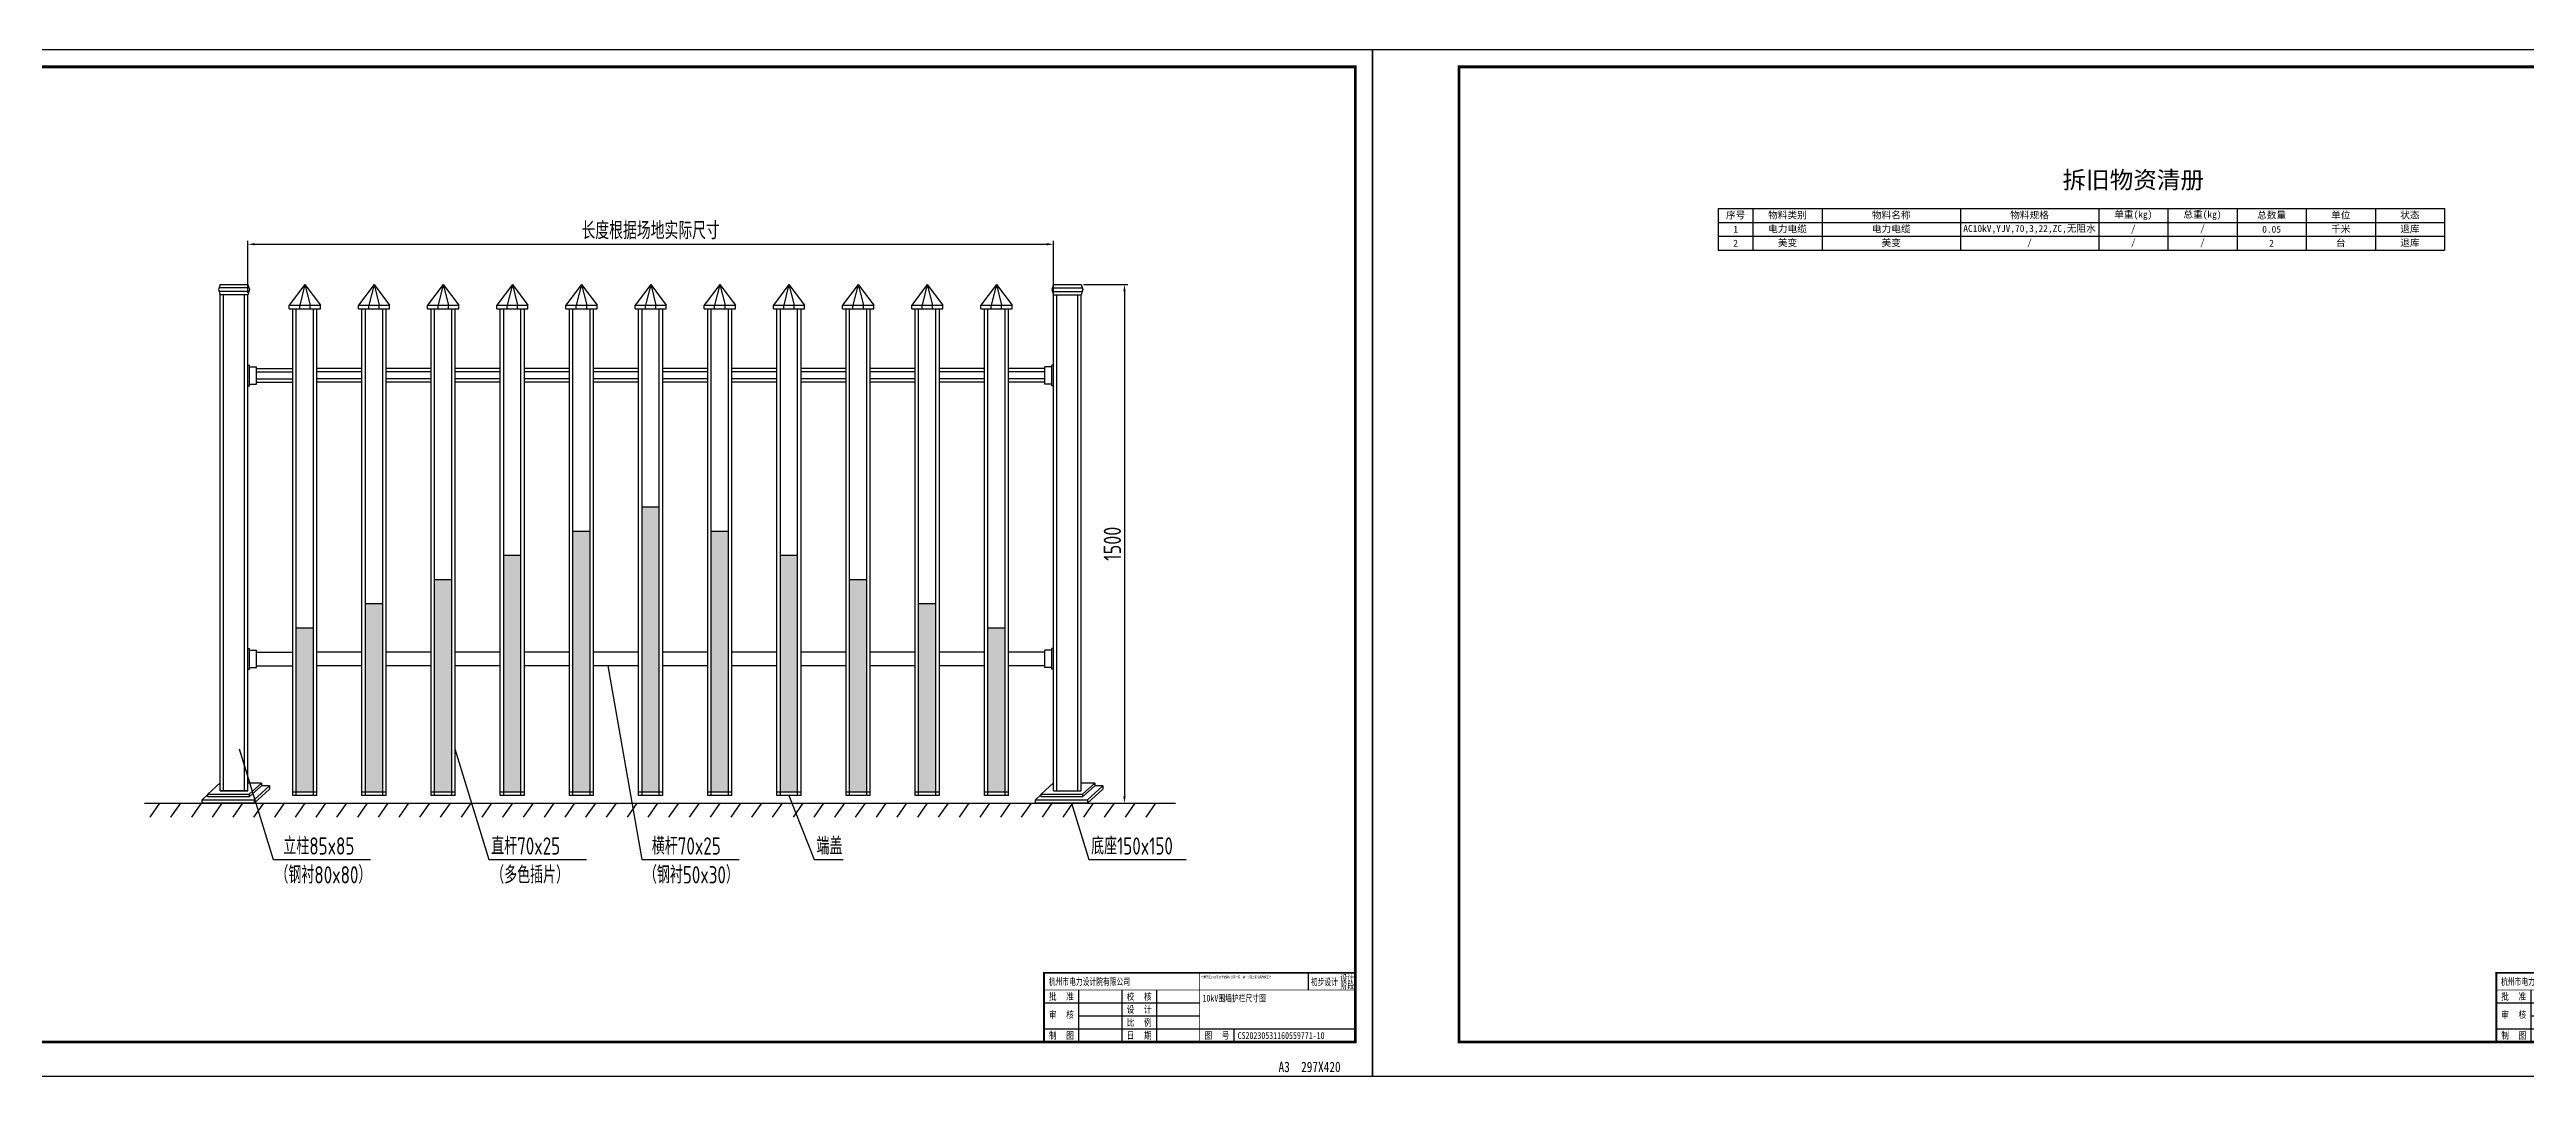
# Model space of a CAD drawing. Extents: x 1225 to 6895, y 909 to 1228.
# Drawn here: x 5462 to 6179, y 931 to 1228 of the extents above; entities that cross this region are included whole.
import ezdxf
from ezdxf.enums import TextEntityAlignment as Align

# ---------------------------------------------------------------- set-up
doc = ezdxf.new("R2010")
doc.units = 0
doc.linetypes.add('H4_44', pattern=[10, 4.5, 4.5, -0.5, -0.5])
doc.layers.get('0').update_dxf_attribs({"linetype": 'CONTINUOUS'})
doc.layers.get('DEFPOINTS').update_dxf_attribs({"linetype": 'CONTINUOUS'})
for name, color, linetype in [('7', 7, 'CONTINUOUS'), ('_____1', 7, 'CONTINUOUS'), ('GESOFTDRAWFRAMETITLELAYER', 3, 'CONTINUOUS'), ('OUT-TITLE', 2, 'CONTINUOUS'), ('PUB_TITLE', 252, 'CONTINUOUS'), ('WASTEMATERIALEQUIPMENTLIST', 7, 'CONTINUOUS')]:
    doc.layers.add(name, color=color, linetype=linetype)
doc.styles.add('___1', font='simfang.ttf', dxfattribs={"width": 0.8})
doc.styles.add('CB-HZTXT', font='tssdeng.shx', dxfattribs={"width": 0.8, "bigfont": 'hztxt.shx'})
doc.styles.get("Standard").update_dxf_attribs({"font": ''})
doc.styles.get('STANDARD').set_extended_font_data('SimSun')
doc.dimstyles.new('ISO-25', dxfattribs={"dimtxt": 2.5, "dimasz": 2.5, "dimexe": 1.25, "dimexo": 0.625, "dimtad": 1, "dimtxsty": 'STANDARD', "dimcen": 2.5, "dimazin": 3, "dimtfac": 1, "dimtmove": 0, "dimatfit": 3})

# ---------------------------------------------------------------- blocks, each defined once
blk = doc.blocks.new('A3-420X297_____DWG')
at = {"layer": 'OUT-TITLE', "color": 5}
blk.add_lwpolyline([(0, 0), (0, 297), (420, 297), (420, 0)], close=True, dxfattribs=at)
at = {"layer": 'PUB_TITLE', "color": 4, "const_width": 0.8}
blk.add_lwpolyline([(25, 10), (25, 292), (415, 292), (415, 10)], close=True, dxfattribs=at)
at = {"layer": '_____1', "color": 1, "style": '___1', "width": 0.8}
blk.add_text('A3  297X420', height=3, dxfattribs=at).set_placement((392.82, 1.27))
blk = doc.blocks.new('____')
at = {"layer": 'GESOFTDRAWFRAMETITLELAYER', "color": 4}
for p, q in [((10, 15), (10, 0)), ((22.5, 15), (22.5, 0)), ((32.5, 15), (32.5, 0)), ((76.34, 20), (76.34, 15)), ((90, 0), (90, 20)), ((0, 11.25), (45, 11.25)), ((10, 7.5), (45, 7.5)), ((0, 3.75), (90, 3.75)), ((0, 0), (90, 0)), ((55, 0), (55, 3.75))]:
    blk.add_line(p, q, dxfattribs=at)
at = {"layer": 'GESOFTDRAWFRAMETITLELAYER', "const_width": 0.5}
blk.add_lwpolyline([(0, 0), (0, 20), (90, 20)], dxfattribs=at)
at = {"layer": 'GESOFTDRAWFRAMETITLELAYER', "color": 4, "const_width": 0.2}
for points in [[(0, 15), (90, 15)], [(45, 20), (45, 0)]]:
    blk.add_lwpolyline(points, dxfattribs=at)
at = {"width": 0.7, "flags": 1}
for tag, p in [('设计单位', (1.36, 16.41)), ('设计阶段', (77.18, 16.35)), ('比例', (33, 4.6)), ('日期', (33, 0.85)), ('图号', (55.99, 0.85))]:
    blk.add_attdef(tag, p, '', height=2, dxfattribs=at)
at = {"flags": 1}
for tag, p in [('审批', (11.15, 11.92)), ('校核', (33.11, 11.91)), ('审核', (11.08, 8.1))]:
    blk.add_attdef(tag, p, '', height=2.5, dxfattribs=at)
at = {"width": 0.7, "flags": 1}
for tag, p in [('工程名称_001', (45.47, 19.23)), ('图纸名称_001', (46.15, 13.98))]:
    blk.add_attdef(tag, text='', height=2, dxfattribs=at).set_placement(p, align=Align.TOP_LEFT)
at = {"layer": 'GESOFTDRAWFRAMETITLELAYER', "color": 3, "width": 0.8}
for s, height, oblique, p in [('批', 2, 0.8, (2.5, 13.12)), ('准', 2, 0.8, (7.5, 13.12)), ('校', 2, 0.8, (25, 13.12)), ('核', 2, 1, (30, 13.12)), ('设计', 1.8, 1, (87.65, 18.49)), ('阶段', 1.8, 1, (87.69, 16.34)), ('审', 2, 0.8, (2.5, 7.85)), ('核', 2, 0.8, (7.5, 7.85)), ('设', 2, 0.8, (25, 9.38)), ('计', 2, 0.8, (30, 9.38)), ('制', 2, 0.8, (2.5, 1.88)), ('图', 2, 0.8, (7.5, 1.88)), ('比', 2, 0.8, (25, 5.62)), ('日', 2, 0.8, (25, 1.88)), ('期', 2, 0.8, (30, 1.88)), ('例', 2, 0.8, (30, 5.62)), ('图', 2, 1, (47.5, 1.88)), ('号', 2, 1, (52.5, 1.88))]:
    blk.add_text(s, height=height, dxfattribs=dict(at, oblique=oblique)).set_placement(p, align=Align.MIDDLE_CENTER)
blk = doc.blocks.new('9C9B18CCE7FC40AA8CAD45361A')
for name, p in [('A3-420X297_____DWG', (0, -297)), ('____', (325, -287))]:
    blk.add_blockref(name, p)
at = {"width": 0.7}
for tag, p in [('设计单位', (326.36, -270.59)), ('设计阶段', (402.18, -270.65)), ('比例', (358, -282.4)), ('日期', (358, -286.15)), ('图号', (380.99, -286.15))]:
    blk.add_attdef(tag, p, '', height=2, dxfattribs=at)
for tag, p in [('审批', (336.15, -275.08)), ('审核', (336.08, -278.9)), ('校核', (358.11, -275.09))]:
    blk.add_attdef(tag, p, '', height=2.5)
for tag, p in [('工程名称_001', (370.47, -267.77)), ('图纸名称_001', (371.15, -273.02))]:
    blk.add_attdef(tag, text='', height=2, dxfattribs=at).set_placement(p, align=Align.TOP_LEFT)
blk = doc.blocks.new('*D57')
at = {"color": 0}
for p, q in [((5519.83, 1157.2), (5519.83, 1172.21)), ((5521.83, 1171.21), (5750.83, 1171.21)), ((5752.83, 1157.2), (5752.83, 1172.21))]:
    blk.add_line(p, q, dxfattribs=at)
for points in [[(5521.83, 1171.54), (5521.83, 1170.87), (5519.83, 1171.21)], [(5750.83, 1170.87), (5750.83, 1171.54), (5752.83, 1171.21)]]:
    blk.add_solid(points, dxfattribs=at)
at = {"layer": 'DEFPOINTS', "color": 0}
for p in [(5752.83, 1171.21), (5519.83, 1156.57), (5752.83, 1156.57)]:
    blk.add_point(p, dxfattribs=at)
at = {"color": 0, "insert": (5636.33, 1175.15), "char_height": 5, "attachment_point": 5, "style": 'CB-HZTXT'}
blk.add_mtext('长度根据场地实际尺寸', dxfattribs=at)
blk = doc.blocks.new('*D58')
at = {"color": 0, "linetype": 'BYBLOCK'}
blk.add_line((5761.46, 1159.57), (5774.35, 1159.57), dxfattribs=at)
at = {"color": 0}
for p, q in [((5773.35, 1157.57), (5773.35, 1011.57)), ((5761.46, 1009.57), (5774.35, 1009.57))]:
    blk.add_line(p, q, dxfattribs=at)
for points in [[(5773.68, 1157.57), (5773.01, 1157.57), (5773.35, 1159.57)], [(5773.01, 1011.57), (5773.68, 1011.57), (5773.35, 1009.57)]]:
    blk.add_solid(points, dxfattribs=at)
at = {"layer": 'DEFPOINTS', "color": 0}
for p in [(5760.83, 1159.57), (5760.83, 1009.57), (5773.35, 1009.57)]:
    blk.add_point(p, dxfattribs=at)
at = {"color": 0, "insert": (5769.85, 1084.57), "char_height": 5, "attachment_point": 5, "rotation": 90, "style": 'CB-HZTXT'}
blk.add_mtext('1500', dxfattribs=at)
blk = doc.blocks.new('61330F4E94504BFBA7EF75882F')
for name, p in [('A3-420X297_____DWG', (0, -297)), ('____', (325, -287))]:
    blk.add_blockref(name, p)
at = {"width": 0.7}
for tag, p in [('设计单位', (326.36, -270.59)), ('设计阶段', (402.18, -270.65)), ('比例', (358, -282.4)), ('日期', (358, -286.15)), ('图号', (380.99, -286.15))]:
    blk.add_attdef(tag, p, '', height=2, dxfattribs=at)
for tag, p in [('审批', (336.15, -275.08)), ('审核', (336.08, -278.9)), ('校核', (358.11, -275.09))]:
    blk.add_attdef(tag, p, '', height=2.5)
for tag, p in [('工程名称_001', (370.47, -267.77)), ('图纸名称_001', (371.15, -273.02))]:
    blk.add_attdef(tag, text='', height=2, dxfattribs=at).set_placement(p, align=Align.TOP_LEFT)
blk = doc.blocks.new('*T60')
at = {"layer": 'WASTEMATERIALEQUIPMENTLIST', "color": 0}
for p, q in [((0, 0), (210, 0)), ((0, 0), (0, -12)), ((10, 0), (10, -12)), ((30, 0), (30, -12)), ((70, 0), (70, -12)), ((110, 0), (110, -12)), ((130, 0), (130, -12)), ((150, 0), (150, -12)), ((170, 0), (170, -12)), ((190, 0), (190, -12)), ((210, 0), (210, -12)), ((0, -4), (210, -4)), ((0, -8), (210, -8)), ((0, -12), (210, -12))]:
    blk.add_line(p, q, dxfattribs=at)
at = {"layer": 'WASTEMATERIALEQUIPMENTLIST', "color": 7, "char_height": 2, "attachment_point": 5}
for s, insert, width in [('序号', (5, -2), 9.88), ('1', (5, -6), 9.88), ('物料类别', (20, -2), 19.88), ('电力电缆', (20, -6), 19.88), ('物料名称', (50, -2), 39.88), ('电力电缆', (50, -6), 39.88), ('AC10kV,YJV,70,3,22,ZC,无阻水', (90, -6), 39.88), ('物料规格', (90, -2), 39.88), ('单重(kg)', (120, -2), 19.88), ('/', (120, -6), 19.88), ('总重(kg)', (140, -2), 19.88), ('/', (140, -6), 19.88), ('总数量', (160, -2), 19.88), ('0.05', (160, -6), 19.88), ('千米', (180, -6), 19.88), ('单位', (180, -2), 19.88), ('状态', (200, -2), 19.88), ('退库', (200, -6), 19.88), ('2', (5, -10), 9.88), ('美变', (20, -10), 19.88), ('美变', (50, -10), 39.88), ('/', (90, -10), 39.88), ('/', (120, -10), 19.88), ('/', (140, -10), 19.88), ('2', (160, -10), 19.88), ('台', (180, -10), 19.88), ('{\\fSimSun|b0|i0|c0|p34;退库}', (200, -10), 19.88)]:
    blk.add_mtext(s, dxfattribs=dict(at, insert=insert, width=width))

msp = doc.modelspace()

# ---------------------------------------------------------------- hatches: boundary and pattern name
h = msp.add_hatch(color=256)
h.paths.add_polyline_path([(5538.832, 1060.28), (5533.832, 1060.28), (5533.832, 1012.78), (5538.832, 1012.78)])
h.paths.add_polyline_path([(5558.832, 1067.28), (5553.832, 1067.28), (5553.832, 1012.78), (5558.832, 1012.78)])
h.paths.add_polyline_path([(5578.832, 1074.28), (5573.832, 1074.28), (5573.832, 1012.78), (5578.832, 1012.78)])
h.paths.add_polyline_path([(5598.832, 1081.28), (5593.832, 1081.28), (5593.832, 1012.78), (5598.832, 1012.78)])
h.paths.add_polyline_path([(5618.832, 1088.28), (5613.832, 1088.28), (5613.832, 1012.78), (5618.832, 1012.78)])
h.paths.add_polyline_path([(5638.832, 1095.28), (5633.832, 1095.28), (5633.832, 1012.78), (5638.832, 1012.78)])
h.paths.add_polyline_path([(5658.832, 1088.28), (5653.832, 1088.28), (5653.832, 1012.78), (5658.832, 1012.78)])
h.paths.add_polyline_path([(5678.832, 1081.28), (5673.832, 1081.28), (5673.832, 1012.78), (5678.832, 1012.78)])
h.paths.add_polyline_path([(5698.832, 1074.28), (5693.832, 1074.28), (5693.832, 1012.78), (5698.832, 1012.78)])
h.paths.add_polyline_path([(5718.832, 1067.28), (5713.832, 1067.28), (5713.832, 1012.78), (5718.832, 1012.78)])
h.paths.add_polyline_path([(5738.832, 1060.28), (5733.832, 1060.28), (5733.832, 1012.78), (5738.832, 1012.78)])

# ---------------------------------------------------------------- linework, layer by layer
for p, q in [((5511.832, 1159.575), (5511.332, 1158.088)), ((5511.332, 1158.088), (5511.832, 1156.575)), ((5520.169, 1158.575), (5511.496, 1158.575)), ((5520.163, 1157.575), (5511.502, 1157.575)), ((5511.832, 1159.575), (5519.832, 1159.575)), ((5511.832, 1013.18), (5511.832, 1156.575)), ((5519.832, 1156.575), (5511.832, 1156.575)), ((5512.832, 1013.18), (5512.832, 1156.575)), ((5518.832, 1013.18), (5518.832, 1156.575)), ((5519.832, 1159.575), (5520.332, 1158.088)), ((5520.332, 1158.088), (5519.832, 1156.575)), ((5519.832, 1013.18), (5519.832, 1156.575)), ((5536.332, 1159.575), (5531.832, 1153.575)), ((5531.832, 1152.575), (5531.832, 1153.575)), ((5531.832, 1153.575), (5540.832, 1153.575)), ((5536.332, 1159.575), (5534.832, 1153.575)), ((5534.832, 1152.575), (5534.832, 1153.575)), ((5536.332, 1159.575), (5537.832, 1153.575)), ((5536.332, 1159.575), (5540.832, 1153.575)), ((5537.832, 1152.575), (5537.832, 1153.575)), ((5540.832, 1152.575), (5540.832, 1153.575)), ((5556.332, 1159.575), (5551.832, 1153.575)), ((5551.832, 1152.575), (5551.832, 1153.575)), ((5551.832, 1153.575), (5560.832, 1153.575)), ((5556.332, 1159.575), (5554.832, 1153.575)), ((5554.832, 1152.575), (5554.832, 1153.575)), ((5556.332, 1159.575), (5557.832, 1153.575)), ((5556.332, 1159.575), (5560.832, 1153.575)), ((5557.832, 1152.575), (5557.832, 1153.575)), ((5560.832, 1152.575), (5560.832, 1153.575)), ((5576.332, 1159.575), (5571.832, 1153.575)), ((5571.832, 1152.575), (5571.832, 1153.575)), ((5571.832, 1153.575), (5580.832, 1153.575)), ((5576.332, 1159.575), (5574.832, 1153.575)), ((5574.832, 1152.575), (5574.832, 1153.575)), ((5576.332, 1159.575), (5577.832, 1153.575)), ((5576.332, 1159.575), (5580.832, 1153.575)), ((5577.832, 1152.575), (5577.832, 1153.575)), ((5580.832, 1152.575), (5580.832, 1153.575)), ((5596.332, 1159.575), (5591.832, 1153.575)), ((5591.832, 1152.575), (5591.832, 1153.575)), ((5591.832, 1153.575), (5600.832, 1153.575)), ((5596.332, 1159.575), (5594.832, 1153.575)), ((5594.832, 1152.575), (5594.832, 1153.575)), ((5596.332, 1159.575), (5597.832, 1153.575)), ((5596.332, 1159.575), (5600.832, 1153.575)), ((5597.832, 1152.575), (5597.832, 1153.575)), ((5600.832, 1152.575), (5600.832, 1153.575)), ((5616.332, 1159.575), (5611.832, 1153.575)), ((5611.832, 1152.575), (5611.832, 1153.575)), ((5611.832, 1153.575), (5620.832, 1153.575)), ((5616.332, 1159.575), (5614.832, 1153.575)), ((5614.832, 1152.575), (5614.832, 1153.575)), ((5616.332, 1159.575), (5617.832, 1153.575)), ((5616.332, 1159.575), (5620.832, 1153.575)), ((5617.832, 1152.575), (5617.832, 1153.575)), ((5620.832, 1152.575), (5620.832, 1153.575)), ((5636.332, 1159.575), (5631.832, 1153.575)), ((5631.832, 1152.575), (5631.832, 1153.575)), ((5631.832, 1153.575), (5640.832, 1153.575)), ((5636.332, 1159.575), (5634.832, 1153.575)), ((5634.832, 1152.575), (5634.832, 1153.575)), ((5636.332, 1159.575), (5637.832, 1153.575)), ((5636.332, 1159.575), (5640.832, 1153.575)), ((5637.832, 1152.575), (5637.832, 1153.575)), ((5640.832, 1152.575), (5640.832, 1153.575)), ((5656.332, 1159.575), (5651.832, 1153.575)), ((5651.832, 1152.575), (5651.832, 1153.575)), ((5651.832, 1153.575), (5660.832, 1153.575)), ((5656.332, 1159.575), (5654.832, 1153.575)), ((5654.832, 1152.575), (5654.832, 1153.575)), ((5656.332, 1159.575), (5657.832, 1153.575)), ((5656.332, 1159.575), (5660.832, 1153.575)), ((5657.832, 1152.575), (5657.832, 1153.575)), ((5660.832, 1152.575), (5660.832, 1153.575)), ((5676.332, 1159.575), (5671.832, 1153.575)), ((5671.832, 1152.575), (5671.832, 1153.575)), ((5671.832, 1153.575), (5680.832, 1153.575)), ((5676.332, 1159.575), (5674.832, 1153.575)), ((5674.832, 1152.575), (5674.832, 1153.575)), ((5676.332, 1159.575), (5677.832, 1153.575)), ((5676.332, 1159.575), (5680.832, 1153.575)), ((5677.832, 1152.575), (5677.832, 1153.575)), ((5680.832, 1152.575), (5680.832, 1153.575)), ((5696.332, 1159.575), (5691.832, 1153.575)), ((5691.832, 1152.575), (5691.832, 1153.575)), ((5691.832, 1153.575), (5700.832, 1153.575)), ((5696.332, 1159.575), (5694.832, 1153.575)), ((5694.832, 1152.575), (5694.832, 1153.575)), ((5696.332, 1159.575), (5697.832, 1153.575)), ((5696.332, 1159.575), (5700.832, 1153.575)), ((5697.832, 1152.575), (5697.832, 1153.575)), ((5700.832, 1152.575), (5700.832, 1153.575)), ((5716.332, 1159.575), (5711.832, 1153.575)), ((5711.832, 1152.575), (5711.832, 1153.575)), ((5711.832, 1153.575), (5720.832, 1153.575)), ((5716.332, 1159.575), (5714.832, 1153.575)), ((5714.832, 1152.575), (5714.832, 1153.575)), ((5716.332, 1159.575), (5717.832, 1153.575)), ((5716.332, 1159.575), (5720.832, 1153.575)), ((5717.832, 1152.575), (5717.832, 1153.575)), ((5720.832, 1152.575), (5720.832, 1153.575)), ((5736.332, 1159.575), (5731.832, 1153.575)), ((5731.832, 1152.575), (5731.832, 1153.575)), ((5731.832, 1153.575), (5740.832, 1153.575)), ((5736.332, 1159.575), (5734.832, 1153.575)), ((5734.832, 1152.575), (5734.832, 1153.575)), ((5736.332, 1159.575), (5737.832, 1153.575)), ((5736.332, 1159.575), (5740.832, 1153.575)), ((5737.832, 1152.575), (5737.832, 1153.575)), ((5740.832, 1152.575), (5740.832, 1153.575)), ((5752.832, 1159.575), (5752.332, 1158.088)), ((5752.332, 1158.088), (5752.832, 1156.575)), ((5752.496, 1158.575), (5761.169, 1158.575)), ((5752.502, 1157.575), (5761.163, 1157.575)), ((5752.832, 1159.575), (5760.832, 1159.575)), ((5752.832, 1013.18), (5752.832, 1156.575)), ((5752.832, 1156.575), (5760.832, 1156.575)), ((5753.832, 1013.18), (5753.832, 1156.575)), ((5759.832, 1013.18), (5759.832, 1156.575)), ((5760.832, 1159.575), (5761.332, 1158.088)), ((5761.332, 1158.088), (5760.832, 1156.575)), ((5760.832, 1013.18), (5760.832, 1156.575)), ((5531.832, 1152.575), (5540.832, 1152.575)), ((5532.832, 1011.78), (5532.832, 1152.575)), ((5533.832, 1011.78), (5533.832, 1152.575)), ((5538.832, 1011.78), (5538.832, 1152.575)), ((5539.832, 1011.78), (5539.832, 1152.575)), ((5539.832, 1011.78), (5539.832, 1152.575)), ((5551.832, 1152.575), (5560.832, 1152.575)), ((5552.832, 1011.78), (5552.832, 1152.575)), ((5553.832, 1011.78), (5553.832, 1152.575)), ((5558.832, 1011.78), (5558.832, 1152.575)), ((5559.832, 1011.78), (5559.832, 1152.575)), ((5559.832, 1011.78), (5559.832, 1152.575)), ((5571.832, 1152.575), (5580.832, 1152.575)), ((5572.832, 1011.78), (5572.832, 1152.575)), ((5573.832, 1011.78), (5573.832, 1152.575)), ((5578.832, 1011.78), (5578.832, 1152.575)), ((5579.832, 1011.78), (5579.832, 1152.575)), ((5579.832, 1011.78), (5579.832, 1152.575)), ((5591.832, 1152.575), (5600.832, 1152.575)), ((5592.832, 1011.78), (5592.832, 1152.575)), ((5593.832, 1011.78), (5593.832, 1152.575)), ((5598.832, 1011.78), (5598.832, 1152.575)), ((5599.832, 1011.78), (5599.832, 1152.575)), ((5599.832, 1011.78), (5599.832, 1152.575)), ((5611.832, 1152.575), (5620.832, 1152.575)), ((5612.832, 1011.78), (5612.832, 1152.575)), ((5613.832, 1011.78), (5613.832, 1152.575)), ((5618.832, 1011.78), (5618.832, 1152.575)), ((5619.832, 1011.78), (5619.832, 1152.575)), ((5619.832, 1011.78), (5619.832, 1152.575)), ((5631.832, 1152.575), (5640.832, 1152.575)), ((5632.832, 1011.78), (5632.832, 1152.575)), ((5633.832, 1011.78), (5633.832, 1152.575)), ((5638.832, 1011.78), (5638.832, 1152.575)), ((5639.832, 1011.78), (5639.832, 1152.575)), ((5639.832, 1011.78), (5639.832, 1152.575)), ((5651.832, 1152.575), (5660.832, 1152.575)), ((5652.832, 1011.78), (5652.832, 1152.575)), ((5653.832, 1011.78), (5653.832, 1152.575)), ((5658.832, 1011.78), (5658.832, 1152.575)), ((5659.832, 1011.78), (5659.832, 1152.575)), ((5659.832, 1011.78), (5659.832, 1152.575)), ((5671.832, 1152.575), (5680.832, 1152.575)), ((5672.832, 1011.78), (5672.832, 1152.575)), ((5673.832, 1011.78), (5673.832, 1152.575)), ((5678.832, 1011.78), (5678.832, 1152.575)), ((5679.832, 1011.78), (5679.832, 1152.575)), ((5679.832, 1011.78), (5679.832, 1152.575)), ((5691.832, 1152.575), (5700.832, 1152.575)), ((5692.832, 1011.78), (5692.832, 1152.575)), ((5693.832, 1011.78), (5693.832, 1152.575)), ((5698.832, 1011.78), (5698.832, 1152.575)), ((5699.832, 1011.78), (5699.832, 1152.575)), ((5699.832, 1011.78), (5699.832, 1152.575)), ((5711.832, 1152.575), (5720.832, 1152.575)), ((5712.832, 1011.78), (5712.832, 1152.575)), ((5713.832, 1011.78), (5713.832, 1152.575)), ((5718.832, 1011.78), (5718.832, 1152.575)), ((5719.832, 1011.78), (5719.832, 1152.575)), ((5719.832, 1011.78), (5719.832, 1152.575)), ((5731.832, 1152.575), (5740.832, 1152.575)), ((5732.832, 1011.78), (5732.832, 1152.575)), ((5733.832, 1011.78), (5733.832, 1152.575)), ((5738.832, 1011.78), (5738.832, 1152.575)), ((5739.832, 1011.78), (5739.832, 1152.575)), ((5519.832, 1136.28), (5520.332, 1136.28)), ((5520.332, 1130.28), (5520.332, 1136.28)), ((5520.332, 1135.78), (5522.332, 1135.78)), ((5522.332, 1130.78), (5522.332, 1135.78)), ((5522.332, 1135.28), (5532.832, 1135.28)), ((5522.332, 1134.28), (5532.832, 1134.28)), ((5522.332, 1132.28), (5532.832, 1132.28)), ((5552.832, 1135.28), (5539.832, 1135.28)), ((5552.832, 1134.28), (5539.832, 1134.28)), ((5552.832, 1132.28), (5539.832, 1132.28)), ((5572.832, 1135.28), (5559.832, 1135.28)), ((5572.832, 1134.28), (5559.832, 1134.28)), ((5572.832, 1132.28), (5559.832, 1132.28)), ((5592.832, 1135.28), (5579.832, 1135.28)), ((5592.832, 1134.28), (5579.832, 1134.28)), ((5592.832, 1132.28), (5579.832, 1132.28)), ((5612.832, 1135.28), (5599.832, 1135.28)), ((5612.832, 1134.28), (5599.832, 1134.28)), ((5612.832, 1132.28), (5599.832, 1132.28)), ((5632.832, 1135.28), (5619.832, 1135.28)), ((5632.832, 1134.28), (5619.832, 1134.28)), ((5632.832, 1132.28), (5619.832, 1132.28)), ((5652.832, 1135.28), (5639.832, 1135.28)), ((5652.832, 1134.28), (5639.832, 1134.28)), ((5652.832, 1132.28), (5639.832, 1132.28)), ((5672.832, 1135.28), (5659.832, 1135.28)), ((5672.832, 1134.28), (5659.832, 1134.28)), ((5672.832, 1132.28), (5659.832, 1132.28)), ((5692.832, 1135.28), (5679.832, 1135.28)), ((5692.832, 1134.28), (5679.832, 1134.28)), ((5692.832, 1132.28), (5679.832, 1132.28)), ((5712.832, 1135.28), (5699.832, 1135.28)), ((5712.832, 1134.28), (5699.832, 1134.28)), ((5712.832, 1132.28), (5699.832, 1132.28)), ((5732.832, 1135.28), (5719.832, 1135.28)), ((5732.832, 1134.28), (5719.832, 1134.28)), ((5732.832, 1132.28), (5719.832, 1132.28)), ((5750.332, 1135.28), (5739.832, 1135.28)), ((5750.332, 1134.28), (5739.832, 1134.28)), ((5750.332, 1132.28), (5739.832, 1132.28)), ((5750.332, 1130.78), (5750.332, 1135.78)), ((5752.332, 1135.78), (5750.332, 1135.78)), ((5752.332, 1130.28), (5752.332, 1136.28)), ((5752.832, 1136.28), (5752.332, 1136.28)), ((5519.832, 1130.28), (5520.332, 1130.28)), ((5520.332, 1130.78), (5522.332, 1130.78)), ((5522.332, 1131.28), (5532.832, 1131.28)), ((5552.832, 1131.28), (5539.832, 1131.28)), ((5572.832, 1131.28), (5559.832, 1131.28)), ((5592.832, 1131.28), (5579.832, 1131.28)), ((5612.832, 1131.28), (5599.832, 1131.28)), ((5632.832, 1131.28), (5619.832, 1131.28)), ((5652.832, 1131.28), (5639.832, 1131.28)), ((5672.832, 1131.28), (5659.832, 1131.28)), ((5692.832, 1131.28), (5679.832, 1131.28)), ((5712.832, 1131.28), (5699.832, 1131.28)), ((5732.832, 1131.28), (5719.832, 1131.28)), ((5750.332, 1131.28), (5739.832, 1131.28)), ((5752.332, 1130.78), (5750.332, 1130.78)), ((5752.832, 1130.28), (5752.332, 1130.28)), ((5633.832, 1095.28), (5638.832, 1095.28)), ((5613.832, 1088.28), (5618.832, 1088.28)), ((5653.832, 1088.28), (5658.832, 1088.28)), ((5593.832, 1081.28), (5598.832, 1081.28)), ((5673.832, 1081.28), (5678.832, 1081.28)), ((5573.832, 1074.28), (5578.832, 1074.28)), ((5693.832, 1074.28), (5698.832, 1074.28)), ((5533.832, 1060.28), (5538.832, 1060.28)), ((5553.832, 1067.28), (5558.832, 1067.28)), ((5713.832, 1067.28), (5718.832, 1067.28)), ((5733.832, 1060.28), (5738.832, 1060.28)), ((5519.832, 1054.28), (5520.332, 1054.28)), ((5520.332, 1048.28), (5520.332, 1054.28)), ((5520.332, 1053.78), (5522.332, 1053.78)), ((5522.332, 1048.78), (5522.332, 1053.78)), ((5522.332, 1053.28), (5532.832, 1053.28)), ((5552.832, 1053.28), (5539.832, 1053.28)), ((5572.832, 1053.28), (5559.832, 1053.28)), ((5592.832, 1053.28), (5579.832, 1053.28)), ((5612.832, 1053.28), (5599.832, 1053.28)), ((5632.832, 1053.28), (5619.832, 1053.28)), ((5652.832, 1053.28), (5639.832, 1053.28)), ((5672.832, 1053.28), (5659.832, 1053.28)), ((5692.832, 1053.28), (5679.832, 1053.28)), ((5712.832, 1053.28), (5699.832, 1053.28)), ((5732.832, 1053.28), (5719.832, 1053.28)), ((5750.332, 1053.28), (5739.832, 1053.28)), ((5750.332, 1048.78), (5750.332, 1053.78)), ((5752.332, 1053.78), (5750.332, 1053.78)), ((5752.332, 1048.28), (5752.332, 1054.28)), ((5752.832, 1054.28), (5752.332, 1054.28)), ((5519.832, 1048.28), (5520.332, 1048.28)), ((5520.332, 1048.78), (5522.332, 1048.78)), ((5522.332, 1049.28), (5532.832, 1049.28)), ((5552.832, 1049.28), (5539.832, 1049.28)), ((5572.832, 1049.28), (5559.832, 1049.28)), ((5592.832, 1049.28), (5579.832, 1049.28)), ((5612.832, 1049.28), (5599.832, 1049.28)), ((5632.832, 1049.28), (5619.832, 1049.28)), ((5623.896, 1049.28), (5633.747, 993.289)), ((5652.832, 1049.28), (5639.832, 1049.28)), ((5672.832, 1049.28), (5659.832, 1049.28)), ((5692.832, 1049.28), (5679.832, 1049.28)), ((5712.832, 1049.28), (5699.832, 1049.28)), ((5732.832, 1049.28), (5719.832, 1049.28)), ((5750.332, 1049.28), (5739.832, 1049.28)), ((5752.332, 1048.78), (5750.332, 1048.78)), ((5752.832, 1048.28), (5752.332, 1048.28)), ((5517.337, 1025.247), (5527.189, 993.289)), ((5579.724, 1025.247), (5589.576, 993.289)), ((5506.638, 1010.575), (5508.258, 1012.039)), ((5506.638, 1009.575), (5506.638, 1010.575)), ((5506.638, 1010.575), (5521.638, 1010.575)), ((5508.258, 1012.18), (5511.832, 1015.411)), ((5508.258, 1011.38), (5508.258, 1012.18)), ((5508.258, 1012.18), (5520.258, 1012.18)), ((5520.258, 1011.38), (5508.258, 1011.38)), ((5520.258, 1011.38), (5508.258, 1011.38)), ((5519.832, 1013.18), (5511.832, 1013.18)), ((5511.832, 1013.18), (5519.832, 1013.18)), ((5523.819, 1015.398), (5519.832, 1015.398)), ((5520.258, 1012.18), (5523.819, 1015.398)), ((5523.819, 1014.598), (5520.258, 1011.38)), ((5520.258, 1012.18), (5520.258, 1011.38)), ((5521.638, 1010.575), (5526.089, 1014.598)), ((5526.089, 1013.598), (5521.638, 1009.575)), ((5521.638, 1010.575), (5521.638, 1009.575)), ((5523.819, 1015.398), (5523.819, 1014.598)), ((5526.089, 1014.598), (5523.819, 1014.598)), ((5526.089, 1014.598), (5526.089, 1013.598)), ((5539.832, 1012.78), (5532.832, 1012.78)), ((5539.832, 1011.78), (5532.832, 1011.78)), ((5559.832, 1012.78), (5552.832, 1012.78)), ((5559.832, 1011.78), (5552.832, 1011.78)), ((5579.832, 1012.78), (5572.832, 1012.78)), ((5579.832, 1011.78), (5572.832, 1011.78)), ((5599.832, 1012.78), (5592.832, 1012.78)), ((5599.832, 1011.78), (5592.832, 1011.78)), ((5619.832, 1012.78), (5612.832, 1012.78)), ((5619.832, 1011.78), (5612.832, 1011.78)), ((5639.832, 1012.78), (5632.832, 1012.78)), ((5639.832, 1011.78), (5632.832, 1011.78)), ((5659.832, 1012.78), (5652.832, 1012.78)), ((5659.832, 1011.78), (5652.832, 1011.78)), ((5679.832, 1012.78), (5672.832, 1012.78)), ((5679.832, 1011.78), (5672.832, 1011.78)), ((5676.332, 1011.78), (5683.65, 993.289)), ((5699.832, 1012.78), (5692.832, 1012.78)), ((5699.832, 1011.78), (5692.832, 1011.78)), ((5719.832, 1012.78), (5712.832, 1012.78)), ((5719.832, 1011.78), (5712.832, 1011.78)), ((5739.832, 1012.78), (5732.832, 1012.78)), ((5739.832, 1011.78), (5732.832, 1011.78)), ((5747.638, 1010.575), (5749.258, 1012.039)), ((5747.638, 1009.575), (5747.638, 1010.575)), ((5747.638, 1010.575), (5762.638, 1010.575)), ((5749.258, 1012.18), (5752.832, 1015.411)), ((5749.258, 1011.38), (5749.258, 1012.18)), ((5749.258, 1012.18), (5761.258, 1012.18)), ((5761.258, 1011.38), (5749.258, 1011.38)), ((5761.258, 1011.38), (5749.258, 1011.38)), ((5752.832, 1013.18), (5760.832, 1013.18)), ((5764.819, 1015.398), (5760.832, 1015.398)), ((5761.258, 1012.18), (5764.819, 1015.398)), ((5764.819, 1014.598), (5761.258, 1011.38)), ((5761.258, 1012.18), (5761.258, 1011.38)), ((5762.638, 1010.575), (5767.089, 1014.598)), ((5767.089, 1013.598), (5762.638, 1009.575)), ((5762.638, 1010.575), (5762.638, 1009.575)), ((5764.819, 1015.398), (5764.819, 1014.598)), ((5767.089, 1014.598), (5764.819, 1014.598)), ((5767.089, 1014.598), (5767.089, 1013.598)), ((5489.911, 1009.575), (5788.109, 1009.575)), ((5494.337, 1009.575), (5491.502, 1005.519)), ((5500.337, 1009.575), (5497.502, 1005.519)), ((5506.337, 1009.575), (5503.502, 1005.519)), ((5521.638, 1009.575), (5506.638, 1009.575)), ((5521.638, 1009.575), (5506.638, 1009.575)), ((5512.337, 1009.575), (5509.502, 1005.519)), ((5510.027, 1009.575), (5525.027, 1009.575)), ((5510.027, 1009.575), (5525.027, 1009.575)), ((5518.337, 1009.575), (5515.502, 1005.519)), ((5524.337, 1009.575), (5521.502, 1005.519)), ((5530.337, 1009.575), (5527.502, 1005.519)), ((5536.337, 1009.575), (5533.502, 1005.519)), ((5542.337, 1009.575), (5539.502, 1005.519)), ((5548.337, 1009.575), (5545.502, 1005.519)), ((5554.337, 1009.575), (5551.502, 1005.519)), ((5560.337, 1009.575), (5557.502, 1005.519)), ((5566.337, 1009.575), (5563.502, 1005.519)), ((5572.337, 1009.575), (5569.502, 1005.519)), ((5578.337, 1009.575), (5575.502, 1005.519)), ((5584.337, 1009.575), (5581.502, 1005.519)), ((5590.337, 1009.575), (5587.502, 1005.519)), ((5596.337, 1009.575), (5593.502, 1005.519)), ((5602.337, 1009.575), (5599.502, 1005.519)), ((5608.337, 1009.575), (5605.502, 1005.519)), ((5614.337, 1009.575), (5611.502, 1005.519)), ((5620.337, 1009.575), (5617.502, 1005.519)), ((5626.337, 1009.575), (5623.502, 1005.519)), ((5632.337, 1009.575), (5629.502, 1005.519)), ((5638.337, 1009.575), (5635.502, 1005.519)), ((5644.337, 1009.575), (5641.502, 1005.519)), ((5650.337, 1009.575), (5647.502, 1005.519)), ((5656.337, 1009.575), (5653.502, 1005.519)), ((5662.337, 1009.575), (5659.502, 1005.519)), ((5668.337, 1009.575), (5665.502, 1005.519)), ((5674.337, 1009.575), (5671.502, 1005.519)), ((5680.337, 1009.575), (5677.502, 1005.519)), ((5686.337, 1009.575), (5683.502, 1005.519)), ((5692.337, 1009.575), (5689.502, 1005.519)), ((5698.337, 1009.575), (5695.502, 1005.519)), ((5704.337, 1009.575), (5701.502, 1005.519)), ((5710.337, 1009.575), (5707.502, 1005.519)), ((5716.337, 1009.575), (5713.502, 1005.519)), ((5722.337, 1009.575), (5719.502, 1005.519)), ((5728.337, 1009.575), (5725.502, 1005.519)), ((5734.337, 1009.575), (5731.502, 1005.519)), ((5740.337, 1009.575), (5737.502, 1005.519)), ((5746.337, 1009.575), (5743.502, 1005.519)), ((5762.638, 1009.575), (5747.638, 1009.575)), ((5762.638, 1009.575), (5747.638, 1009.575)), ((5752.337, 1009.575), (5749.502, 1005.519)), ((5758.337, 1009.575), (5755.502, 1005.519)), ((5758.055, 1009.575), (5763.075, 993.289)), ((5764.337, 1009.575), (5761.502, 1005.519)), ((5770.337, 1009.575), (5767.502, 1005.519)), ((5776.337, 1009.575), (5773.502, 1005.519)), ((5782.337, 1009.575), (5779.502, 1005.519)), ((5527.189, 993.289), (5555.341, 993.289)), ((5589.576, 993.289), (5617.729, 993.289)), ((5633.747, 993.289), (5661.9, 993.289)), ((5683.65, 993.289), (5691.968, 993.289)), ((5763.075, 993.289), (5791.228, 993.289))]:
    msp.add_line(p, q)

# ---------------------------------------------------------------- block references
ref = msp.add_blockref('9C9B18CCE7FC40AA8CAD45361A', (5425.084, 1227.526))
ref.add_attrib('图纸名称_001', '10kV围墙护栏尺寸图', (5795.915, 952.158), dxfattribs={"height": 2, "width": 0.7})
ref.add_attrib('图号', 'CS20230531160559771-10', (5806.074, 941.377), dxfattribs={"height": 2, "width": 0.7})
ref.add_attrib('设计单位', '杭州市电力设计院有限公司', (5751.447, 956.94), dxfattribs={"height": 2, "width": 0.7})
ref.add_attrib('设计阶段', '初步设计', (5827.267, 956.876), dxfattribs={"height": 2, "width": 0.7})
ref.add_attrib('工程名称_001', '杭州滨江2023年10千伏联庄公寓一变、联庄公寓二变设备改造工程', (5795.52, 958.929), dxfattribs={"height": 0.7, "width": 0.7})
ref = msp.add_blockref('61330F4E94504BFBA7EF75882F', (5845.084, 1227.526))
ref.add_attrib('图纸名称_001', '拆旧物资清册1', (6216.127, 952.158), dxfattribs={"height": 2, "width": 0.7})
ref.add_attrib('图号', 'CS20230531160559771-11', (6226.074, 941.377), dxfattribs={"height": 2, "width": 0.7})
ref.add_attrib('设计单位', '杭州市电力设计院有限公司', (6171.447, 956.94), dxfattribs={"height": 2, "width": 0.7})
ref.add_attrib('设计阶段', '初步设计', (6247.267, 956.876), dxfattribs={"height": 2, "width": 0.7})
ref.add_attrib('工程名称_001', '杭州滨江2023年10千伏联庄公寓一变、联庄公寓二变设备改造工程', (6215.52, 958.929), dxfattribs={"height": 0.7, "width": 0.7})
at = {"layer": 'WASTEMATERIALEQUIPMENTLIST'}
msp.add_blockref('*T60', (5945.084, 1181.526), dxfattribs=at)

# ---------------------------------------------------------------- texts
at = {"layer": '7', "linetype": 'H4_44', "style": 'CB-HZTXT', "width": 0.75}
for s, p in [(' 立柱85x85', (5527.827, 994.682)), ('直杆70x25', (5590.214, 994.682)), (' 横杆70x25', (5634.386, 994.682)), ('端盖', (5684.288, 994.682)), ('底座150x150', (5763.714, 994.682)), ('（钢衬80x80）', (5527.827, 986.348)), ('（多色插片）', (5590.214, 986.348)), ('（钢衬50x30）', (5634.386, 986.348))]:
    msp.add_text(s, height=5, dxfattribs=at).set_placement(p)
at = {"layer": 'WASTEMATERIALEQUIPMENTLIST', "color": 0, "insert": (6065.084, 1189.526), "char_height": 5, "attachment_point": 5}
msp.add_mtext('拆旧物资清册', dxfattribs=at)

# ---------------------------------------------------------------- dimensions: what is measured, and where the dimension line sits
dim = msp.add_linear_dim(base=(5752.832, 1171.207), p1=(5519.832, 1156.575), p2=(5752.832, 1156.575), text='长度根据场地实际尺寸', dimstyle='ISO-25', override={"dimtxt": 5, "dimasz": 2, "dimexe": 1, "dimgap": 1, "dimtxsty": 'CB-HZTXT', "dimdle": 1})
dim.commit()
dim.dimension.update_dxf_attribs({"geometry": '*D57', "text_midpoint": (5636.332, 1175.146)})
dim = msp.add_linear_dim(base=(5773.347, 1009.575), p1=(5760.832, 1159.575), p2=(5760.832, 1009.575), angle=90, text='1500', dimstyle='ISO-25', override={"dimtxt": 5, "dimasz": 2, "dimexe": 1, "dimgap": 1, "dimtxsty": 'CB-HZTXT', "dimdle": 1, "dimfxl": 1.25})
dim.commit()
dim.dimension.update_dxf_attribs({"geometry": '*D58', "text_midpoint": (5769.847, 1084.575)})

doc.saveas('drawing.dxf')
